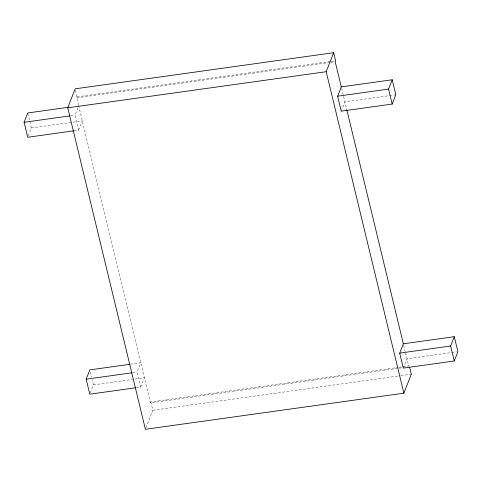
<?xml version="1.0" encoding="UTF-8"?>
<svg xmlns="http://www.w3.org/2000/svg" width="482" height="482" viewBox="0 0 482 482"><rect width="100%" height="100%" fill="white"/><g stroke="black" fill="none" stroke-linecap="round" stroke-linejoin="round"><path stroke-width="0.36" stroke-dasharray="2.41 1.81" d="M28.239 135.942L31.372 127.959L27.92 113.686M78.5 105.124L75.361 89.55M74.222 130.773L78.65 130.158L75.029 115.168L78.68 105.853L150.444 402.922L402.211 367.754M78.65 130.158L82.295 120.843L31.372 127.959M90.309 392.86L93.442 384.877L92.231 379.882M136.292 387.697L140.72 387.076L137.099 372.092L140.744 362.777L130.411 364.217M140.72 387.076L144.365 377.761L132.556 379.412M150.444 402.922L150.83 401.94L398.126 367.398M145.938 427.932L152.848 410.29L150.83 401.94M341.256 111.179L344.901 101.865L395.83 94.755M403.326 368.103L406.971 358.789L456.424 351.878M77.12 96.846L330.375 61.473M331.122 61.365L334.098 60.949M76.74 97.828L329.989 62.449M330.736 62.347L335.207 61.726M70.601 115.788L75.029 115.168M132.671 372.707L137.099 372.092M93.442 384.877L131.821 379.515M398.867 367.296L409.296 365.838M152.848 410.29L400.138 375.749M400.885 375.647L411.315 374.189M341.63 88.308L346.847 109.908M403.699 345.226L405.422 352.366M405.591 353.077L408.736 366.085M90.333 372.032L91.544 377.026"/><path stroke-width="0.72" d="M73.481 130.875L27.721 137.268L24.1 122.283L27.751 112.969L68.342 107.299M409.634 367.23L411.315 374.189L403.868 393.179L145.401 429.287L67.739 107.811L75.18 88.821L333.652 52.713L335.593 60.744L335.207 61.726L341.28 86.88L337.635 96.195L341.256 111.179L392.179 104.064L395.83 94.755L392.209 79.765L341.28 86.88M135.55 387.799L89.791 394.192L86.17 379.201L89.821 369.893L129.676 364.326M403.868 393.179L326.206 71.71L333.652 52.713M392.179 104.064L388.558 89.08L392.209 79.765M403.35 343.799L454.279 336.689L457.9 351.673L454.249 360.988L403.326 368.103L399.705 353.113L403.35 343.799L346.847 109.908M454.249 360.988L450.628 345.998L454.279 336.689M67.739 107.811L326.206 71.71M24.1 122.283L69.86 115.891M337.635 96.195L388.558 89.08M86.17 379.201L131.929 372.809M399.705 353.113L450.628 345.998"/></g></svg>
